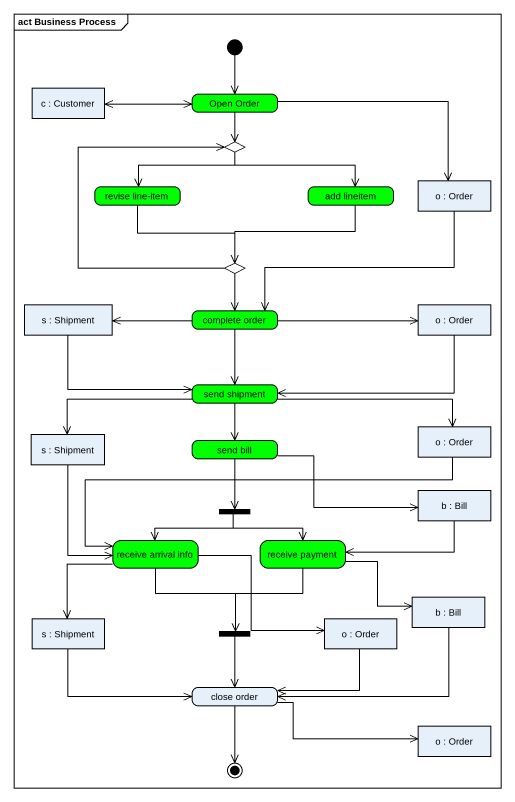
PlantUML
@startuml
mainframe act Business Process
hide empty description
state "c : Customer" as c <<object>>
state "Open Order" as Open_Order #00FF00
state choice1 <<choice>>
state "revise line-item" as revise_line_item #00FF00
state "add lineitem" as add_lineitem #00FF00
state "o : Order" as o_ <<object>>
state choice2 <<choice>>
state "s : Shipment" as s <<object>>
state "o : Order" as o__2 <<object>>
state "complete order" as complete_order #00FF00
state "send shipment" as send_shipment #00FF00
state "s : Shipment" as s_2 <<object>>
state "send bill" as send_bill #00FF00
state "o : Order" as o__3 <<object>>
state "b : Bill" as b <<object>>
state "receive arrival info" as receive_arrival_info #00FF00
state fork1 <<fork>>
state "receive payment" as receive_payment #00FF00
state "s : Shipment" as s_3 <<object>>
state "o : Order" as o__4 <<object>>
state "b : Bill" as b_2 <<object>>
state fork2 <<join>>
state "close order" as close_order
state "o : Order" as o__5 <<object>>
[*] --> Open_Order
c -right-> Open_Order
Open_Order -left-> c
Open_Order --> choice1
Open_Order -right-> o_
choice1 -left-> revise_line_item
choice1 -right-> add_lineitem
revise_line_item --> choice2
add_lineitem --> choice2
o_ -left-> complete_order
choice2 -up-> choice1
choice2 --> complete_order
s -right-> send_shipment
o__2 -left-> send_shipment
complete_order -left-> s
complete_order -right-> o__2
complete_order --> send_shipment
send_shipment -left-> s_2
send_shipment --> send_bill
send_shipment -right-> o__3
s_2 --> receive_arrival_info
send_bill -right-> b
send_bill --> fork1
o__3 -left-> receive_arrival_info
b -left-> receive_payment
receive_arrival_info --> s_3
receive_arrival_info -right-> o__4
receive_arrival_info --> fork2
fork1 -left-> receive_arrival_info
fork1 --> receive_payment
receive_payment -right-> b_2
receive_payment --> fork2
s_3 -right-> close_order
o__4 -left-> close_order
b_2 -left-> close_order
fork2 --> close_order
close_order -right-> o__5
close_order --> [*]
@enduml
